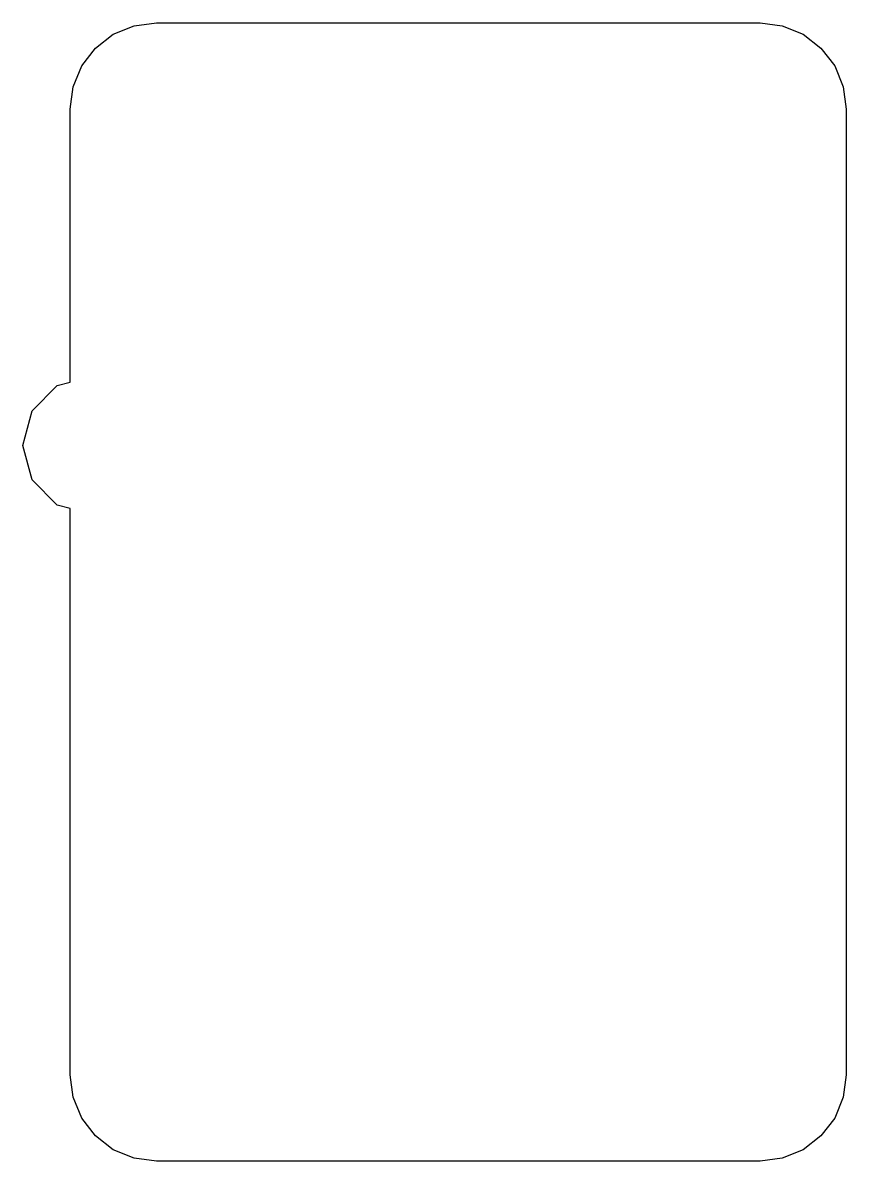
# Model space of a CAD drawing. Extents: x -0.51 to 0.45, y -0.66 to 0.66.
import ezdxf

# ---------------------------------------------------------------- set-up
doc = ezdxf.new("R2010")
doc.units = 0
doc.header["$MEASUREMENT"] = 0
doc.layers.add('C2', color=7, linetype='Continuous')

msp = doc.modelspace()

# ---------------------------------------------------------------- linework, layer by layer
at = {"layer": 'C2'}
msp.add_lwpolyline([(0.35, 0.66), (0.375882, 0.656593), (0.4, 0.646603), (0.420711, 0.630711), (0.436603, 0.61), (0.446593, 0.585882), (0.45, 0.56), (0.45, -0.56), (0.446593, -0.585882), (0.436603, -0.61), (0.420711, -0.630711), (0.4, -0.646603), (0.375882, -0.656593), (0.35, -0.66), (-0.35, -0.66), (-0.375882, -0.656593), (-0.4, -0.646603), (-0.420711, -0.630711), (-0.436603, -0.61), (-0.446593, -0.585882), (-0.45, -0.56), (-0.45, 0.096699), (-0.465, 0.100718), (-0.494282, 0.13), (-0.505, 0.17), (-0.494282, 0.21), (-0.465, 0.239282), (-0.45, 0.243301), (-0.45, 0.56), (-0.446593, 0.585882), (-0.436603, 0.61), (-0.420711, 0.630711), (-0.4, 0.646603), (-0.375882, 0.656593), (-0.35, 0.66)], close=True, dxfattribs=at)

doc.saveas('drawing.dxf')
